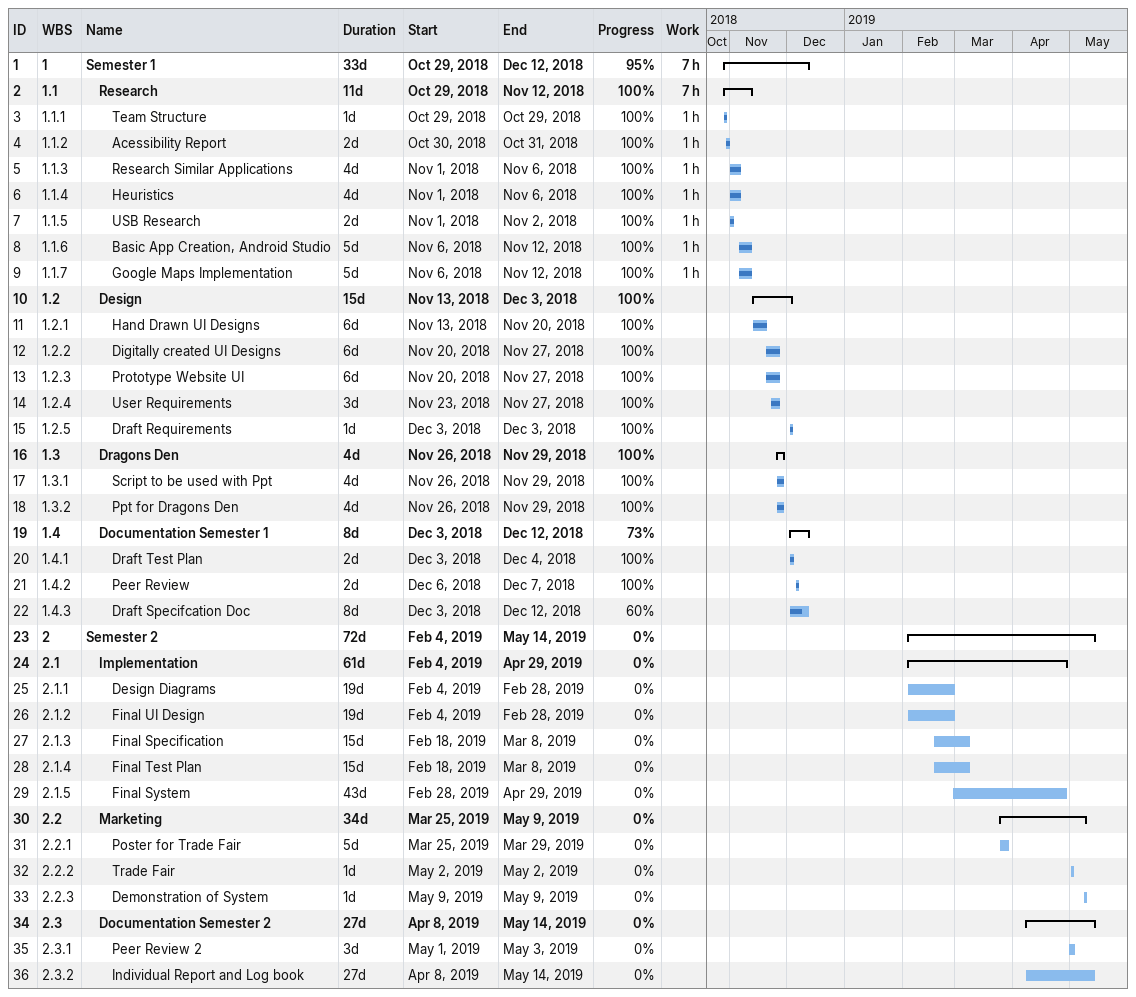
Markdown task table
| ID | WBS | Task | Duration | Start | Finish | % complete | Work (h) |
|---|---|---|---|---|---|---|---|
| 1 | 1 | **Semester 1** | 33d | 2018-10-29 | 2018-12-12 | 95 | 7 |
| 2 | 1.1 | **Research** | 11d | 2018-10-29 | 2018-11-12 | 100 | 7 |
| 3 | 1.1.1 | Team Structure | 1d | 2018-10-29 | 2018-10-29 | 100 | 1 |
| 4 | 1.1.2 | Acessibility Report | 2d | 2018-10-30 | 2018-10-31 | 100 | 1 |
| 5 | 1.1.3 | Research Similar Applications | 4d | 2018-11-01 | 2018-11-06 | 100 | 1 |
| 6 | 1.1.4 | Heuristics | 4d | 2018-11-01 | 2018-11-06 | 100 | 1 |
| 7 | 1.1.5 | USB Research | 2d | 2018-11-01 | 2018-11-02 | 100 | 1 |
| 8 | 1.1.6 | Basic App Creation, Android Studio | 5d | 2018-11-06 | 2018-11-12 | 100 | 1 |
| 9 | 1.1.7 | Google Maps Implementation | 5d | 2018-11-06 | 2018-11-12 | 100 | 1 |
| 10 | 1.2 | **Design** | 15d | 2018-11-13 | 2018-12-03 | 100 |  |
| 11 | 1.2.1 | Hand Drawn UI Designs | 6d | 2018-11-13 | 2018-11-20 | 100 |  |
| 12 | 1.2.2 | Digitally created UI Designs | 6d | 2018-11-20 | 2018-11-27 | 100 |  |
| 13 | 1.2.3 | Prototype Website UI | 6d | 2018-11-20 | 2018-11-27 | 100 |  |
| 14 | 1.2.4 | User Requirements | 3d | 2018-11-23 | 2018-11-27 | 100 |  |
| 15 | 1.2.5 | Draft Requirements | 1d | 2018-12-03 | 2018-12-03 | 100 |  |
| 16 | 1.3 | **Dragons Den** | 4d | 2018-11-26 | 2018-11-29 | 100 |  |
| 17 | 1.3.1 | Script to be used with Ppt | 4d | 2018-11-26 | 2018-11-29 | 100 |  |
| 18 | 1.3.2 | Ppt for Dragons Den | 4d | 2018-11-26 | 2018-11-29 | 100 |  |
| 19 | 1.4 | **Documentation Semester 1** | 8d | 2018-12-03 | 2018-12-12 | 73 |  |
| 20 | 1.4.1 | Draft Test Plan | 2d | 2018-12-03 | 2018-12-04 | 100 |  |
| 21 | 1.4.2 | Peer Review | 2d | 2018-12-06 | 2018-12-07 | 100 |  |
| 22 | 1.4.3 | Draft Specifcation Doc | 8d | 2018-12-03 | 2018-12-12 | 60 |  |
| 23 | 2 | **Semester 2** | 72d | 2019-02-04 | 2019-05-14 | 0 |  |
| 24 | 2.1 | **Implementation** | 61d | 2019-02-04 | 2019-04-29 | 0 |  |
| 25 | 2.1.1 | Design Diagrams | 19d | 2019-02-04 | 2019-02-28 | 0 |  |
| 26 | 2.1.2 | Final UI Design | 19d | 2019-02-04 | 2019-02-28 | 0 |  |
| 27 | 2.1.3 | Final Specification | 15d | 2019-02-18 | 2019-03-08 | 0 |  |
| 28 | 2.1.4 | Final Test Plan | 15d | 2019-02-18 | 2019-03-08 | 0 |  |
| 29 | 2.1.5 | Final System | 43d | 2019-02-28 | 2019-04-29 | 0 |  |
| 30 | 2.2 | **Marketing** | 34d | 2019-03-25 | 2019-05-09 | 0 |  |
| 31 | 2.2.1 | Poster for Trade Fair | 5d | 2019-03-25 | 2019-03-29 | 0 |  |
| 32 | 2.2.2 | Trade Fair | 1d | 2019-05-02 | 2019-05-02 | 0 |  |
| 33 | 2.2.3 | Demonstration of System | 1d | 2019-05-09 | 2019-05-09 | 0 |  |
| 34 | 2.3 | **Documentation Semester 2** | 27d | 2019-04-08 | 2019-05-14 | 0 |  |
| 35 | 2.3.1 | Peer Review 2 | 3d | 2019-05-01 | 2019-05-03 | 0 |  |
| 36 | 2.3.2 | Individual Report and Log book | 27d | 2019-04-08 | 2019-05-14 | 0 |  |
